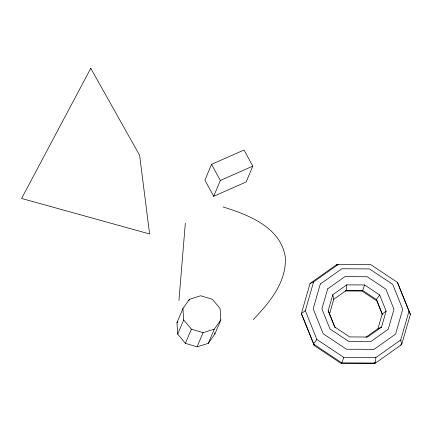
<?xml version="1.0" encoding="UTF-8"?>
<svg xmlns="http://www.w3.org/2000/svg" width="432" height="432" viewBox="0 0 432 432"><rect width="100%" height="100%" fill="white"/><g stroke="black" fill="none" stroke-linecap="round" stroke-linejoin="round"><path stroke-width="0.65" d="M346.712 284.861L332.791 294.727L328.174 310.781L334.627 326.905L349.682 336.928L367.594 337.025L381.515 327.164L386.132 311.105L379.679 294.986L364.624 284.958L346.712 284.861L346.405 290.331L333.779 299.279L329.594 313.843L335.2 327.85M397.44 282.398L408.98 311.229L400.723 339.952L375.824 357.593L375.521 363.064L373.27 363.679L341.237 363.501L314.307 345.573L301.347 313.686L310.036 283.468L336.231 264.908L338.483 264.292L370.51 264.47L397.44 282.398L410.4 314.285L401.711 344.504L375.521 363.064L341.82 362.88L313.492 344.018L316.867 339.487L305.327 310.657L313.583 281.934L338.483 264.292M178.945 300.478L185.333 223.241M365.893 337.252L377.968 328.698L382.153 314.134L386.132 311.105M364.624 284.958L362.648 290.423L362.065 291.044L345.481 290.952M375.824 357.593L343.796 357.415L341.82 362.88L341.237 363.501M211.561 164.333L204.914 180.144L213.7 196.285L246.148 181.958L252.796 166.147L244.015 150.012L211.561 164.333L220.342 180.473L213.7 196.285M176.969 322.726L182.936 308.534L189.432 299.3L200.68 295.763L212.382 299.273L220.072 308.486L220.806 319.891L214.839 334.082L208.343 343.316L197.1 346.853L185.393 343.343L177.709 334.13L176.969 322.726L177.736 321.64M188.833 300.721L189.432 299.3M177.709 334.13L183.676 319.934L182.936 308.534M185.393 343.343L191.36 329.152L183.676 319.934M197.1 346.853L203.062 332.662L214.31 329.125L220.806 319.891M208.343 343.316L214.31 329.125M379.679 294.986L376.304 299.511L382.153 314.134M253.244 319.561C269.422 302.789 286.681 282.15 285.331 257.386C281.092 227.448 248.357 214.785 223.085 206.95M305.327 310.657L301.347 313.686L302.486 316.132M373.27 363.679L374.895 362.529M220.342 180.473L252.796 166.147M310.036 283.468L313.583 281.934M377.968 328.698L381.515 327.164M400.534 345.017L401.711 344.504L400.723 339.952M345.281 290.639L346.405 290.331L362.648 290.423L376.304 299.511L376.85 300.548M336.231 264.908L337.576 264.913M191.36 329.152L203.062 332.662M362.065 291.044L377.12 301.066L382.579 314.707M316.867 339.487L343.796 357.415M408.98 311.229L410.4 314.285M328.174 310.781L329.594 313.843M302.767 316.742L314.307 345.573M332.791 294.727L333.779 299.279M214.753 332.743L214.839 334.082M320.306 284.008L313.178 308.815L323.147 333.72L346.405 349.207L374.074 349.358L395.577 334.12L402.71 309.312L392.742 284.407L369.484 268.92L341.815 268.769L320.306 284.008M327.645 288.895L321.905 308.864L329.929 328.914L348.656 341.377L370.926 341.501L388.244 329.238L393.984 309.263L385.96 289.213L367.232 276.75L344.957 276.626L327.645 288.895M90.769 68.321L21.6 198.466L149.602 233.96L139.617 155.299L90.769 68.321"/></g></svg>
